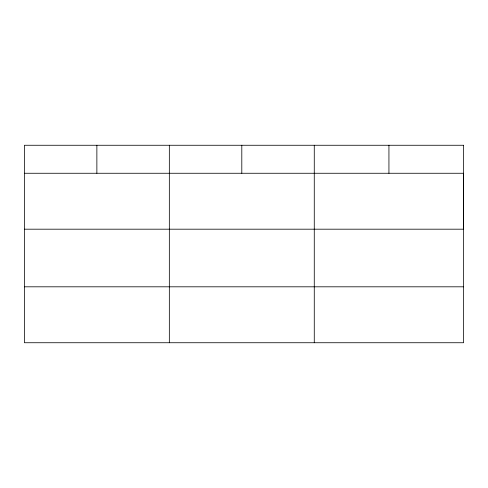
<?xml version="1.0" encoding="UTF-8"?>
<svg xmlns="http://www.w3.org/2000/svg" width="488" height="488" viewBox="0 0 488 488"><rect width="100%" height="100%" fill="white"/><g stroke="black" fill="none" stroke-linecap="round" stroke-linejoin="round"><path stroke-width="0.73" d="M24.4 173.264L463.6 173.264L463.6 229.189L24.4 229.189M24.4 286.81L463.6 286.81M388.936 145.265L388.936 173.264M314.272 145.265L314.272 342.735M241.804 145.265L241.804 173.264M169.336 145.265L169.336 342.735M96.868 145.265L96.868 173.264M463.6 145.265L24.4 145.265L24.4 342.735L463.6 342.735L463.6 145.265"/></g></svg>
